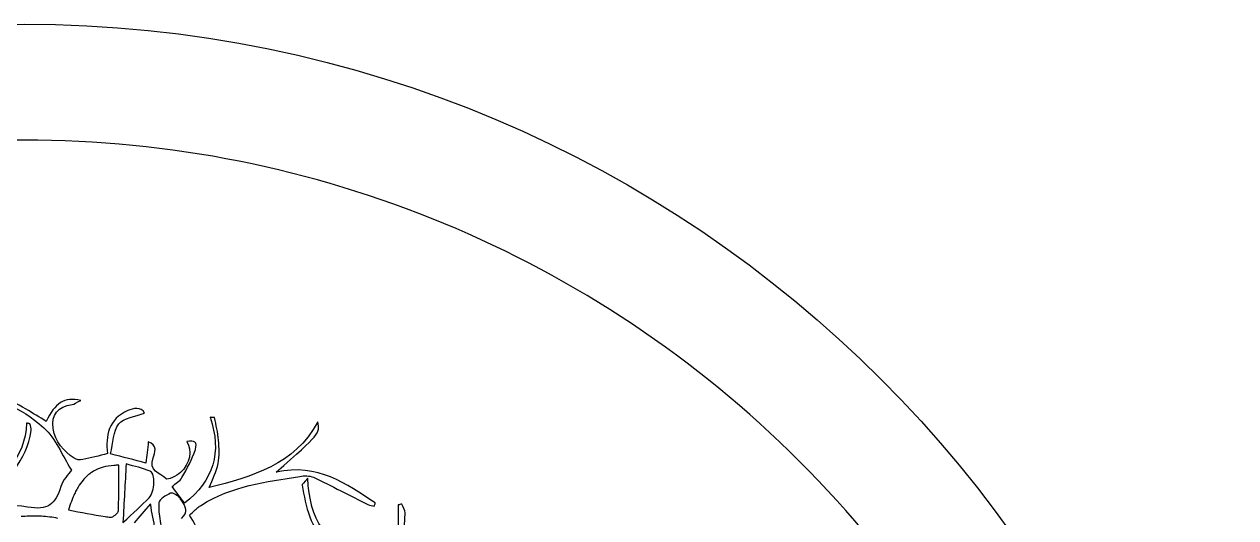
# Model space of a CAD drawing. Extents: x 0 to 430, y 0 to 430.
# Drawn here: x 215 to 429.9, y 342.4 to 429.9 of the extents above; entities that cross this region are included whole.
import ezdxf

# ---------------------------------------------------------------- set-up
doc = ezdxf.new("R2010")
doc.units = 0
doc.layers.add('Calque_1', color=7, linetype='CONTINUOUS')

msp = doc.modelspace()

# ---------------------------------------------------------------- linework, layer by layer
at = {"layer": 'Calque_1', "color": 7}
for points in [[(231.73608, 351.67985)], [(233.05173, 351.90156)], [(237.3466, 344.83789)], [(216.59179, 342.66073)]]:
    msp.add_lwpolyline(points, close=True, dxfattribs=at)
for points in [[(237.38329, 350.58689), (237.38277, 350.58689)], [(237.97292, 348.54257), (237.97292, 348.54309)], [(241.11323, 346.72681), (241.1133, 346.72666)], [(237.3466, 344.83789), (237.34608, 344.83737)], [(281.31223, 344.62771), (281.31223, 334.83442)], [(218.04287, 342.62503), (218.04235, 342.62503)], [(229.35019, 342.5812), (229.35071, 342.5812)], [(230.8979, 342.68092), (230.89842, 342.68092)]]:
    msp.add_lwpolyline(points, dxfattribs=at)
for points in [[(0.14455, 214.99998), (0.14454, 333.66137), (96.33861, 429.85544), (215, 429.85545)], [(215, 429.85545), (333.66139, 429.85544), (429.85545, 333.66137), (429.85545, 214.99998)], [(214.9998, 409.32943), (163.45003, 409.32943), (114.01182, 388.8555), (77.56064, 352.41145)], [(352.43947, 352.41151), (315.98825, 388.8555), (266.54955, 409.32943), (214.9998, 409.32943)], [(204.04928, 360.97672), (210.49536, 364.21995), (214.04337, 362.10097), (218.44561, 358.29583)], [(215.29888, 361.63117), (212.05888, 363.62811), (208.67062, 364.21063), (205.10512, 362.60556)], [(225.00766, 363.1646), (222.09454, 363.82996), (220.37949, 362.6731), (218.89393, 359.44908)], [(223.46686, 362.4401), (223.86621, 362.4929), (224.23302, 362.79044), (225.00766, 363.1646)], [(218.89393, 359.44908), (217.68737, 360.18089), (216.4882, 360.89798), (215.29888, 361.63117)], [(220.09529, 358.16754), (219.73011, 360.62122), (220.96786, 362.10947), (223.46686, 362.4401)], [(233.35016, 361.36232), (229.9619, 359.87596), (229.34153, 356.90052), (229.76222, 353.73445)], [(236.32236, 360.91709), (235.68226, 362.1439), (234.23449, 361.7504), (233.35016, 361.36232)], [(215.40337, 359.12556), (215.11206, 352.86642), (211.08155, 349.27562), (206.56907, 345.94029)], [(216.00022, 359.02436), (215.80136, 359.05826), (215.60223, 359.09196), (215.40337, 359.12556)], [(216.1854, 357.83635), (216.2396, 358.21599), (216.06722, 358.62782), (216.00022, 359.02436)], [(230.29725, 353.69344), (230.76636, 355.63538), (230.7308, 357.72532), (231.73686, 358.982)], [(231.73686, 358.982), (232.62802, 360.09477), (234.67734, 360.28044), (236.32236, 360.91709)], [(247.93469, 360.17077), (250.08602, 353.96334), (248.56678, 348.92426), (243.39593, 344.97409)], [(267.05929, 359.34843), (262.81706, 351.69099), (255.44012, 349.68777), (247.76862, 347.69519)], [(248.74924, 360.13057), (248.47762, 360.14397), (248.20628, 360.15757), (247.93469, 360.17077)], [(249.44126, 356.11205), (249.33129, 357.46143), (248.98942, 358.79188), (248.74924, 360.13057)], [(259.63558, 350.41765), (267.42825, 357.26669), (267.42825, 357.26669), (267.05929, 359.34843)], [(207.95042, 345.61346), (211.83814, 348.92641), (215.41568, 352.43706), (216.1854, 357.83635)], [(218.44561, 358.29583), (220.55865, 356.46951), (221.66208, 353.47549), (223.34076, 350.82406)], [(223.84296, 352.89817), (221.943, 354.17008), (220.44759, 355.8014), (220.09529, 358.16754)], [(236.98511, 355.81483), (236.84342, 354.53547), (236.71407, 353.37071), (236.56799, 352.05365)], [(237.85307, 353.00072), (238.19551, 353.88318), (238.65314, 355.25087), (236.98511, 355.81483)], [(243.83629, 355.8862), (244.79557, 354.29864), (244.40336, 351.92374), (242.68721, 350.37391)], [(245.32626, 354.47859), (245.74725, 355.7954), (245.22284, 356.12873), (243.83629, 355.8862)], [(249.36766, 351.95439), (249.63712, 353.29361), (249.55341, 354.73208), (249.44126, 356.11205)], [(225.37311, 352.6777), (224.88731, 352.5842), (224.23439, 352.6362), (223.84296, 352.89817)], [(229.76222, 353.73445), (228.20691, 353.35024), (226.80177, 352.95313), (225.37311, 352.6777)], [(236.56799, 352.05365), (234.42623, 352.6137), (232.57414, 353.09806), (230.29725, 353.69344)], [(240.13758, 349.27344), (239.11514, 350.25494), (236.95012, 350.67338), (237.85307, 353.00072)], [(242.93201, 349.47826), (243.84069, 351.08772), (244.76796, 352.73244), (245.32626, 354.47859)], [(409.36881, 214.99871), (409.36881, 266.53832), (388.89064, 315.96751), (352.43947, 352.41151)], [(223.34076, 350.82406), (222.81393, 350.02909), (221.80104, 349.0582), (221.46951, 347.89318)], [(226.73795, 350.26239), (226.64345, 350.19499), (226.54994, 350.12427), (226.45838, 350.05155)], [(227.02682, 350.45669), (226.92912, 350.39449), (226.83259, 350.32986), (226.73795, 350.26239)], [(227.94924, 350.94813), (227.62683, 350.80686), (227.31984, 350.64328), (227.02682, 350.45669)], [(228.27739, 351.08198), (228.16655, 351.03978), (228.05662, 350.99518), (227.94924, 350.94813)], [(228.61535, 351.20186), (228.50096, 351.16436), (228.38822, 351.12416), (228.27739, 351.08198)], [(228.96468, 351.30728), (228.84664, 351.27438), (228.72974, 351.23938), (228.61535, 351.20186)], [(230.88239, 351.63595), (230.19285, 351.57935), (229.55554, 351.47179), (228.96468, 351.30728)], [(231.73609, 351.67985), (231.44321, 351.67285), (231.15813, 351.65855), (230.88239, 351.63595)], [(231.75158, 347.63514), (231.75185, 348.98308), (231.73608, 350.33217), (231.73608, 351.67985)], [(233.05177, 351.90154), (232.86002, 348.4226), (232.68739, 345.2915), (232.47868, 341.50218)], [(237.29437, 350.63239), (235.97375, 351.16734), (234.55643, 351.4648), (233.05173, 351.90156)], [(237.38277, 350.58689), (237.35427, 350.60459), (237.32497, 350.61999), (237.29437, 350.63239)], [(237.97292, 348.54309), (238.00482, 349.47301), (237.81086, 350.32078), (237.38329, 350.58689)], [(242.68721, 350.37391), (242.00336, 349.75614), (240.40895, 349.01309), (240.13758, 349.27344)], [(247.76862, 347.69519), (248.36794, 349.23404), (249.08515, 350.55057), (249.36766, 351.95439)], [(277.24779, 344.99869), (272.066, 348.30668), (267.07212, 352.12117), (259.63558, 350.41765)], [(225.42588, 349.04489), (225.10293, 348.66396), (224.80027, 348.23687), (224.51482, 347.7597)], [(225.67186, 349.32187), (225.58856, 349.23237), (225.50662, 349.14012), (225.42588, 349.04489)], [(225.92559, 349.58181), (225.83959, 349.49801), (225.75518, 349.41135), (225.67186, 349.32187)], [(226.18811, 349.8252), (226.09941, 349.747), (226.01151, 349.66553), (225.92559, 349.58181)], [(226.45838, 350.05155), (226.36678, 349.97885), (226.2768, 349.90338), (226.18811, 349.8252)], [(237.1094, 345.89364), (237.64763, 346.46497), (237.93878, 347.55053), (237.97292, 348.54257)], [(241.20905, 347.89949), (241.85129, 348.46944), (242.58518, 348.86463), (242.93201, 349.47826)], [(246.43486, 344.60982), (251.74633, 347.98835), (257.83244, 348.7358), (263.84907, 349.69213)], [(263.84907, 349.69213), (264.63111, 349.81629), (265.57369, 349.85293), (266.25479, 349.53242)], [(265.24819, 349.3708), (264.59966, 348.58184), (264.2044, 348.30423), (264.2435, 348.11796)], [(264.2435, 348.11796), (265.03761, 344.34669), (265.44348, 340.38644), (269.17202, 337.99054)], [(276.4089, 337.73399), (267.9321, 336.83424), (265.74659, 342.12551), (265.24819, 349.3708)], [(266.25479, 349.53242), (269.51534, 347.99764), (272.70775, 346.31932), (275.93487, 344.71347)], [(221.46951, 347.89318), (220.57725, 344.75641), (219.06844, 343.57415), (215.57296, 344.25975)], [(223.90039, 346.6006), (223.50827, 345.77009), (223.14942, 344.82209), (222.81364, 343.74547)], [(224.30399, 347.39228), (224.16546, 347.14115), (224.0311, 346.87742), (223.90039, 346.6006)], [(224.51482, 347.7597), (224.44342, 347.6404), (224.37325, 347.51784), (224.30399, 347.39228)], [(231.66998, 343.59404), (231.73468, 344.93915), (231.75128, 346.28702), (231.75158, 347.63514)], [(240.9422, 346.70046), (240.52398, 346.53119), (240.00884, 346.25726), (239.59293, 345.94392)], [(241.0218, 346.72166), (240.9932, 346.71766), (240.9667, 346.71036), (240.9422, 346.70046)], [(241.1133, 346.72666), (241.0814, 346.72746), (241.0503, 346.72586), (241.0218, 346.72166)], [(242.04805, 346.33356), (241.72932, 346.5546), (241.36984, 346.72008), (241.11323, 346.72681)], [(243.39593, 344.97409), (242.74052, 345.85056), (242.02962, 346.80174), (241.20905, 347.89949)], [(242.27698, 346.15889), (242.20468, 346.21949), (242.12773, 346.2783), (242.04805, 346.33356)], [(242.6351, 345.7863), (242.5472, 345.90931), (242.42155, 346.03774), (242.27698, 346.15889)], [(215.57296, 344.25975), (212.90246, 344.78346), (209.99672, 344.10745), (206.71048, 343.94063)], [(232.47868, 341.50218), (234.32284, 343.23572), (235.79126, 344.49396), (237.1094, 345.89364)], [(237.34608, 344.83737), (236.21354, 343.50267), (235.37397, 342.51349), (234.50284, 341.48667)], [(238.21373, 340.23921), (237.9172, 341.81229), (237.67263, 343.1092), (237.3466, 344.83789)], [(238.83849, 344.9507), (238.82449, 344.74244), (238.81929, 344.53354), (238.82139, 344.32334)], [(238.82139, 344.32334), (238.82539, 343.90295), (238.85959, 343.47747), (238.91129, 343.04022)], [(238.90719, 345.19977), (238.86789, 345.11577), (238.84389, 345.03247), (238.83849, 344.9507)], [(239.30251, 345.70259), (239.12544, 345.53809), (238.98575, 345.36771), (238.90719, 345.19977)], [(239.59293, 345.94392), (239.48906, 345.86572), (239.39097, 345.78474), (239.30251, 345.70259)], [(242.89709, 342.25422), (244.01924, 343.47744), (243.8541, 344.08073), (242.6351, 345.7863)], [(244.3169, 342.82646), (244.97856, 343.43874), (245.36071, 343.81094), (245.76447, 344.15801)], [(245.76447, 344.15801), (245.9674, 344.3325), (246.20728, 344.46512), (246.43486, 344.60982)], [(275.93487, 344.71347), (276.2765, 344.54361), (276.6879, 344.51405), (277.06671, 344.41945)], [(277.06671, 344.41945), (277.12711, 344.61253), (277.18739, 344.80561), (277.24779, 344.99869)], [(281.92088, 344.79453), (281.71792, 344.73903), (281.51522, 344.68321), (281.31223, 344.62771)], [(282.52373, 343.22694), (282.54913, 343.73812), (282.1331, 344.27135), (281.92088, 344.79453)], [(215.83939, 342.64426), (215.36421, 342.62686), (214.88832, 342.59686), (214.41208, 342.55536)], [(216.59179, 342.66076), (216.34113, 342.65876), (216.09024, 342.65376), (215.83939, 342.64426)], [(218.04235, 342.62503), (217.55888, 342.65273), (217.07556, 342.66383), (216.59179, 342.66073)], [(220.94553, 342.24624), (219.97671, 342.44838), (219.00964, 342.56958), (218.04287, 342.62503)], [(222.81364, 343.74547), (225.06632, 343.33602), (227.20657, 342.89279), (229.35019, 342.5812)], [(229.35071, 342.5812), (229.65677, 342.5367), (229.96298, 342.4948), (230.26951, 342.45614)], [(230.26951, 342.45614), (230.32381, 342.44914), (230.38603, 342.4556), (230.45348, 342.47214)], [(230.45348, 342.47214), (230.58826, 342.50544), (230.74407, 342.58125), (230.8979, 342.68092)], [(230.89842, 342.68092), (230.97532, 342.73072), (231.05206, 342.78674), (231.12527, 342.84628)], [(231.12527, 342.84628), (231.19857, 342.90588), (231.26845, 342.96906), (231.3325, 343.03387)], [(231.3325, 343.03387), (231.4606, 343.16345), (231.56453, 343.29918), (231.62188, 343.42196)], [(231.62188, 343.42196), (231.65038, 343.48316), (231.66738, 343.54136), (231.66998, 343.59404)], [(238.91129, 343.04022), (239.04054, 341.94708), (239.28245, 340.78228), (239.45958, 339.45077)], [(249.15818, 335.40777), (246.95757, 337.13395), (245.89243, 340.30716), (244.3169, 342.82646)], [(281.92249, 334.31809), (282.11286, 337.28833), (282.37631, 340.25481), (282.52373, 343.22694)]]:
    msp.add_open_spline(points, degree=3, dxfattribs=at)

doc.saveas('drawing.dxf')
